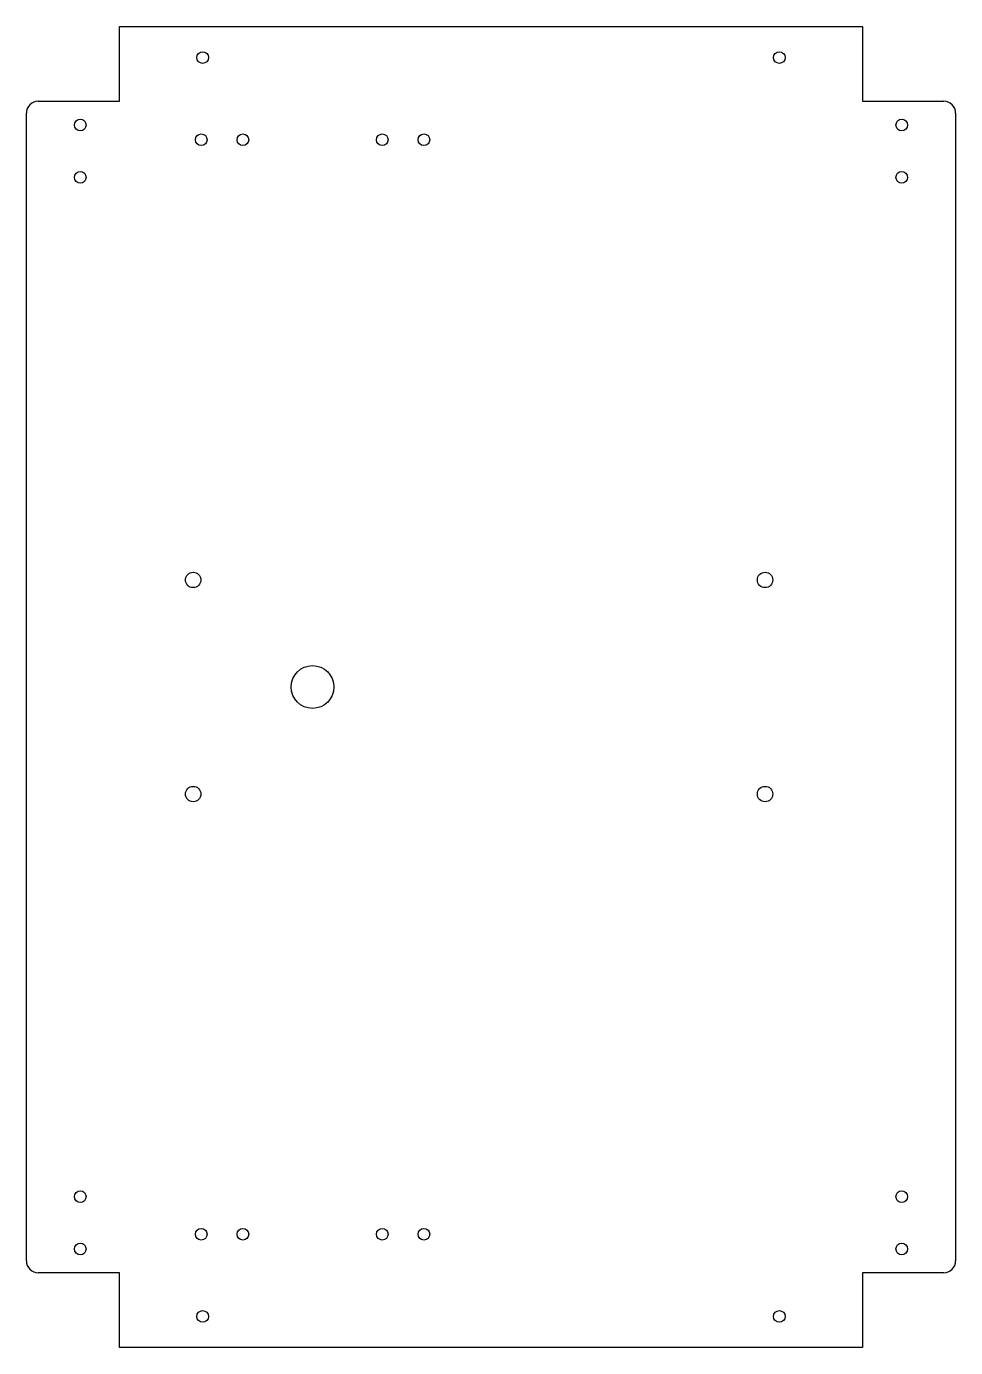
# Model space of a CAD drawing. Header units: metres. Extents: x -39 to 351, y -555 to 0.
import ezdxf

# ---------------------------------------------------------------- set-up
doc = ezdxf.new("R2010")
doc.units = ezdxf.units.M

msp = doc.modelspace()

# ---------------------------------------------------------------- linework, layer by layer
for p, q in [((0, 0), (312.4, 0)), ((0, -31.44), (0, 0)), ((0, 0), (0, 0)), ((312.4, 0), (312.4, -31.44)), ((-34.08, -31.44), (0, -31.44)), ((312.4, -31.44), (346.48, -31.44)), ((-39.08, -518.84), (-39.08, -36.44)), ((351.48, -36.44), (351.48, -518.84)), ((0, -523.84), (-34.08, -523.84)), ((0, -555.28), (0, -523.84)), ((346.48, -523.84), (312.4, -523.84)), ((312.4, -523.84), (312.4, -555.28)), ((312.4, -555.28), (0, -555.28))]:
    msp.add_line(p, q)
for centre, radius in [((35, -13.1), 2.45), ((277.4, -13.1), 2.45), ((-16.44, -41.44), 2.45), ((328.84, -41.44), 2.45), ((34.4, -47.64), 2.45), ((51.9, -47.64), 2.45), ((110.5, -47.64), 2.45), ((128, -47.64), 2.45), ((-16.44, -63.44), 2.45), ((328.84, -63.44), 2.45), ((31, -232.64), 3.25), ((271.4, -232.64), 3.25), ((81.2, -277.64), 9), ((31, -322.64), 3.25), ((271.4, -322.64), 3.25), ((-16.44, -491.84), 2.45), ((328.84, -491.84), 2.45), ((34.4, -507.64), 2.45), ((51.9, -507.64), 2.45), ((110.5, -507.64), 2.45), ((128, -507.64), 2.45), ((-16.44, -513.84), 2.45), ((328.84, -513.84), 2.45), ((35, -542.18), 2.45), ((277.4, -542.18), 2.45)]:
    msp.add_circle(centre, radius)
for centre, start, end in [((-34.08, -36.44), 135, 180), ((-34.08, -36.44), 90, 135), ((346.48, -36.44), 405, 450), ((346.48, -36.44), 360, 405), ((-34.08, -518.84), 180, 225), ((346.48, -518.84), 315, 360), ((-34.08, -518.84), 225, 270), ((346.48, -518.84), 270, 315)]:
    msp.add_arc(centre, 5, start, end)

doc.saveas('drawing.dxf')
